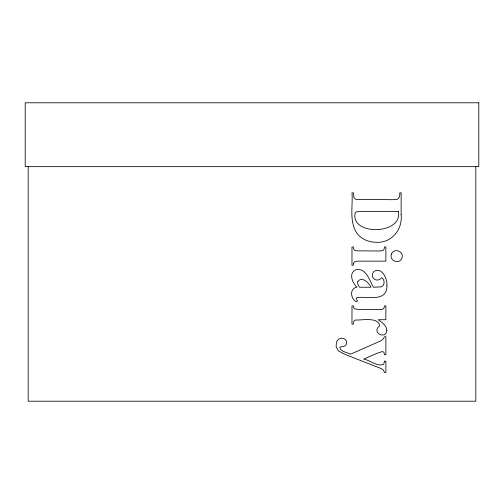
<?xml version="1.0" encoding="UTF-8"?>
<svg xmlns="http://www.w3.org/2000/svg" width="504" height="504" viewBox="0 0 504 504"><rect width="100%" height="100%" fill="white"/><g stroke="black" fill="none" stroke-linecap="round" stroke-linejoin="round"><path stroke-width="0.76" d="M475.814 166.654L475.814 401.209L28.186 401.209L28.186 166.654M398.343 211.516C403.32 234.889 349.694 235.916 355.207 212.789L356.259 211.806L359.988 211.516L398.343 211.516M401.134 214.78C402.772 229.427 391.532 243.18 376.412 242.292C369.123 242.235 361.563 239.425 357.084 233.465C348.869 221.602 353.071 206.136 351.981 192.78L353.323 192.78L353.991 197.688L355.824 199.376L392.723 199.704L397.435 199.301C399.729 197.914 399.924 195.18 399.792 192.78L401.134 192.78L401.134 214.78M386.889 285.579C387.4 302.52 367.46 296.15 357.33 297.536L356.441 298.084L356.152 298.916L357.487 300.838L356.618 301.928C350.557 299.351 349.184 288.131 356.983 287.242C352.561 282.99 348.264 273.546 355.553 269.854C365.822 267.038 369.684 280.596 373.401 287.242L381.648 286.826C384.829 285.106 384.81 280.35 382.372 278.057L381.56 277.817C376.677 283.336 369.167 277.565 373.766 271.599C381.591 266.219 387.715 278.888 386.889 285.579M384.533 361.192L383.664 364.329C377.156 367.076 370.024 360.045 363.655 359.125L376.923 353.329L382.36 351.515L383.846 352.239L384.533 354.74L385.875 354.74L385.875 336.722L384.533 336.722L382.719 339.57L380.318 341.069L350.601 354.161C347.036 352.334 341.416 351.975 339.765 347.854L340.162 347.017L344.049 346.387L345.53 345.549L346.399 344.27L346.689 342.632L346.343 340.899L345.309 339.463L343.753 338.499L341.832 338.171L339.576 338.644L337.68 340.043L336.389 342.191L336.149 346.721L337.667 349.858L339.003 351.187L342.991 353.436L350.601 356.624L380.81 368.418L383.248 369.823L384.533 372.538L385.875 372.538L385.875 361.192L384.533 361.192M357.846 281.591L357.601 283.04L358.105 284.999L359.629 287.242L370.976 287.242C368.985 282.996 361.929 275.738 357.846 281.591M386.889 330.523C385.661 340.106 370.963 332.375 379.6 325.956C378.68 316.613 361.702 320.405 355.276 320.015L353.846 321.3L353.285 324.179L351.981 324.179L351.981 305.878L353.285 305.878L353.682 307.73L354.501 308.864L359.957 309.645L382.391 309.355L383.878 308.303L384.533 305.878L385.875 305.878L385.875 319.725L378.189 319.725C382.001 322.314 386.618 325.445 386.889 330.523M353.644 263.208L353.285 265.243L351.981 265.243L351.981 246.935L353.285 246.935L353.651 248.894L354.589 250.268L356.114 250.816L378.806 250.992L381.742 250.784L383.393 250.16L384.174 248.938L384.533 246.935L385.875 246.935L385.875 261.141L359.012 261.141L356.07 261.356L354.425 261.979L353.644 263.208M391.501 253.922C388.622 260.486 399.256 264.921 401.883 258.243C404.775 251.685 394.109 247.256 391.501 253.922M478.8 102.791L25.2 102.791L25.2 166.654L478.8 166.654L478.8 102.791"/></g></svg>
